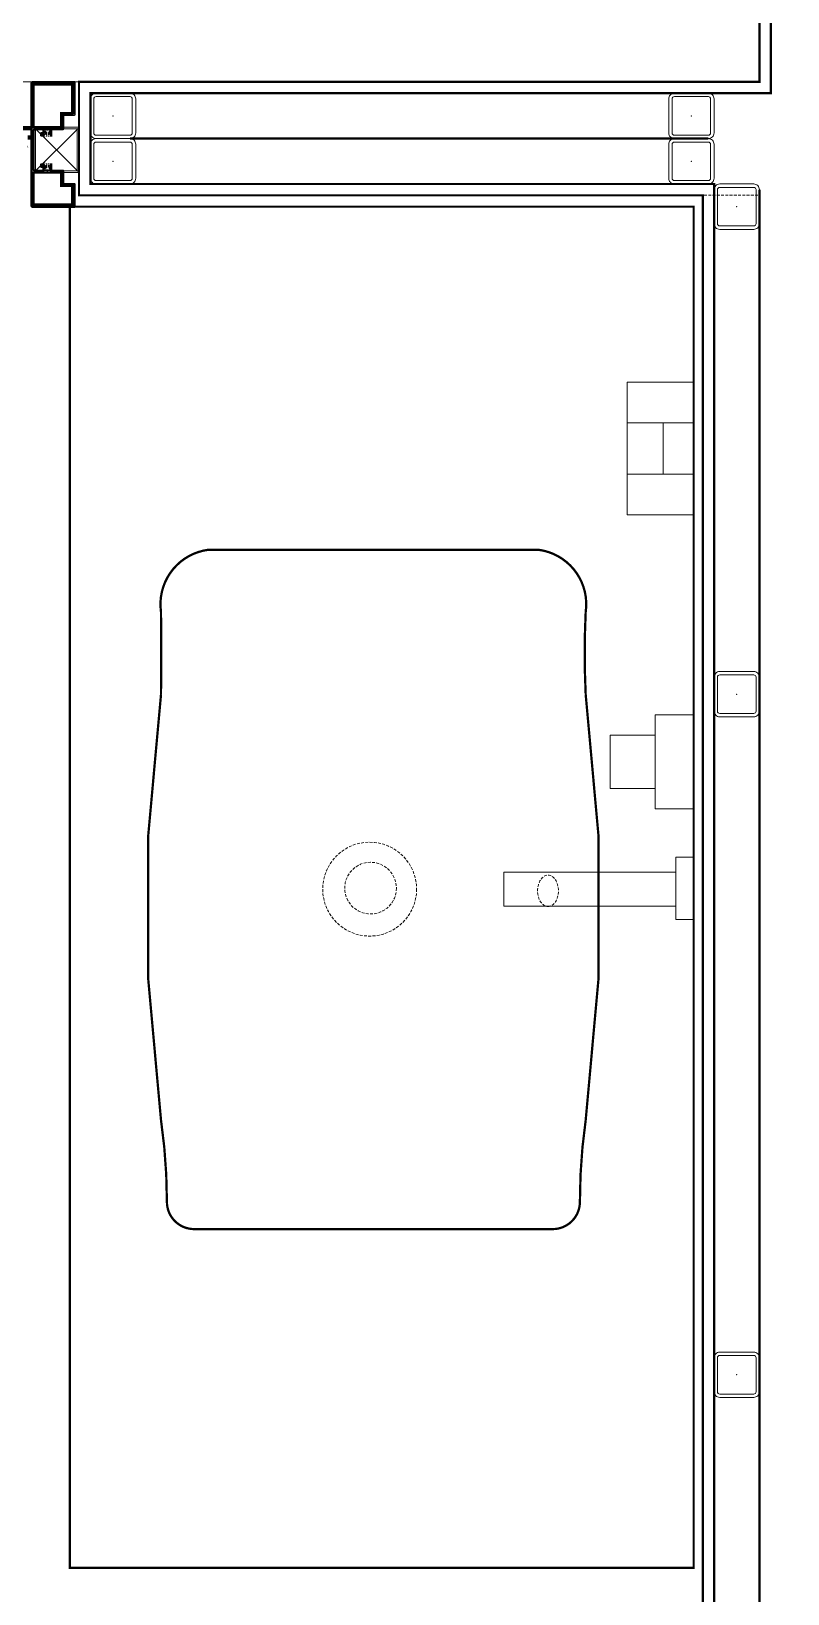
# Model space of a CAD drawing. Extents: x -1457 to 23780, y -2071 to 4205.
# Drawn here: x 10408.3 to 10475, y 2106.7 to 2244.5 of the extents above; entities that cross this region are included whole.
import ezdxf

# ---------------------------------------------------------------- set-up
doc = ezdxf.new("R2010")
doc.units = 0
doc.header["$MEASUREMENT"] = 0
doc.linetypes.add('HIDDEN', pattern=[0.375, 0.25, -0.125])
doc.layers.get('0').update_dxf_attribs({"color": 9, "lineweight": 9})
for name, color, linetype, lineweight in [('05V', 9, 'Continuous', 9), ('10', 9, 'Continuous', 9), ('M-TEFRIS2-015', 129, 'Continuous', 9)]:
    doc.layers.add(name, color=color, linetype=linetype, lineweight=lineweight)

# ---------------------------------------------------------------- blocks, each defined once
blk = doc.blocks.new('sıvı sabunluk plan')
for points in [[(5.85, 1.3), (0, 1.3), (0, 13), (5.85, 13), (5.85, 1.3)], [(3.15, 4.9), (0, 4.9), (0, 9.4), (3.15, 9.4), (3.15, 4.9)], [(5.85, 4.9), (3.15, 4.9), (3.15, 9.4), (5.85, 9.4), (5.85, 4.9)]]:
    blk.add_lwpolyline(points)
blk = doc.blocks.new('LAVABO BATARYA PLAN')
at = {"layer": '05V'}
for points in [[(0, 0), (5.5, 0), (5.5, -1.56), (0, -1.56)], [(9.77, 0), (18.07, 0), (18.07, -3.39), (9.77, -3.39)], [(1.18, -1.56), (4.18, -1.56), (4.18, -16.74), (1.18, -16.74)], [(11.55, -3.39), (16.28, -3.39), (16.28, -7.35), (11.55, -7.35)]]:
    blk.add_lwpolyline(points, close=True, dxfattribs=at)
blk = doc.blocks.new('Prf-40x40')
for points in [[(1.5, -2), (-1.5, -2, -0.414214), (-2, -1.5), (-2, 1.5, -0.414214), (-1.5, 2), (1.5, 2, -0.414214), (2, 1.5), (2, -1.5, -0.414214)], [(1.5, -1.7), (-1.5, -1.7, -0.414214), (-1.7, -1.5), (-1.7, 1.5, -0.414214), (-1.5, 1.7), (1.5, 1.7, -0.414214), (1.7, 1.5), (1.7, -1.5, -0.414214)]]:
    blk.add_lwpolyline(points, format="xyb", close=True)
blk.add_point((0, 0))
blk = doc.blocks.new('p-korkasa_40x40')
at = {"layer": '10'}
for points in [[(-2, -2), (-2, -2, 4.557572), (-2, -2), (2, -2, 6.895317), (2, -2), (2, -2), (2, 2), (-2, 2), (-2, -2)], [(-1.85, -1.85), (-1.85, 1.85), (1.85, 1.85), (1.85, -1.85), (-1.85, -1.85, -4.556435), (-1.85, -1.85)]]:
    blk.add_lwpolyline(points, format="xyb", close=True, dxfattribs=at)
for points in [[(2, -2), (-2, 2)], [(2, 2), (-2, -1.97)]]:
    blk.add_lwpolyline(points, dxfattribs=at)

msp = doc.modelspace()

# ---------------------------------------------------------------- linework, layer by layer
at = {"layer": 'M-TEFRIS2-015', "linetype": 'HIDDEN', "lineweight": 0}
for p, q in [((10472.5, 2363), (10472.5, 2240)), ((10472.5, 2240), (9967.4, 2240)), ((10322.5, 2240), (10412.5, 2240)), ((10412.5, 2240), (10412.5, 2230)), ((10412.5, 2230), (10472.5, 2230)), ((10472.5, 2230), (10472.5, 2046.51))]:
    msp.add_line(p, q, dxfattribs=at)
at = {"layer": 'M-TEFRIS2-015', "linetype": 'HIDDEN', "lineweight": 0, "const_width": 0.2}
for points in [[(10247.5, 2035.27, -0.008074), (10467.5, 2046.51), (10467.5, 2230), (10412.5, 2230), (10412.5, 2240), (10472.5, 2240), (10472.5, 2253), (10482.5, 2253), (10482.5, 2230), (10482.5, 2230), (10482.5, 2046.82, -0.008933), (10705.5, 2049.58, -0.008933)], [(10246.5, 2034.2, -0.008166), (10468.5, 2045.54), (10468.5, 2231), (10413.5, 2231), (10413.5, 2239), (10473.5, 2239), (10473.5, 2252), (10481.5, 2252), (10481.5, 2230), (10481.5, 2045.79, -0.008974), (10705.5, 2048.58, -0.008974)], [(10406.95, 2236.02), (10408.3, 2236.02), (10408.3, 2239.83, -0.414214), (10408.45, 2239.98), (10412.08, 2239.98, -0.414214), (10412.1, 2239.96), (10412.1, 2237.13, -0.414214), (10412.08, 2237.1), (10411.1, 2237.1), (10411.1, 2235.87, -0.414214), (10411.08, 2235.84), (10410.05, 2235.84), (10410.05, 2235.28), (10409.82, 2235.28), (10409.82, 2235.39), (10409.86, 2235.35, 0.091673), (10409.93, 2235.43), (10409.9, 2235.46, 0.288261), (10409.9, 2235.7), (10409.93, 2235.74, 0.091673), (10409.86, 2235.81), (10409.82, 2235.77, 0.288261), (10409.58, 2235.77), (10409.55, 2235.81, 0.091673), (10409.48, 2235.74), (10409.51, 2235.7, 0.288261), (10409.51, 2235.46), (10409.48, 2235.43, 0.091673), (10409.55, 2235.35), (10409.58, 2235.39), (10409.58, 2235.28), (10409.18, 2235.28, -0.414214), (10409.15, 2235.31), (10409.15, 2235.46, -0.414214), (10409.18, 2235.48), (10409.35, 2235.48), (10409.35, 2235.84), (10408.65, 2235.84, 0.414214), (10408.5, 2235.69), (10408.5, 2232.31, 0.414214), (10408.65, 2232.16), (10409.35, 2232.16), (10409.35, 2232.52), (10409.18, 2232.52, -0.414214), (10409.15, 2232.54), (10409.15, 2232.69, -0.414214), (10409.18, 2232.72), (10409.58, 2232.72), (10409.58, 2232.61), (10409.55, 2232.65, 0.091673), (10409.48, 2232.57), (10409.51, 2232.54, 0.288261), (10409.51, 2232.3), (10409.48, 2232.26, 0.091673), (10409.55, 2232.19), (10409.58, 2232.23, 0.288261), (10409.82, 2232.23), (10409.86, 2232.19, 0.091673), (10409.93, 2232.26), (10409.9, 2232.3, 0.288261), (10409.9, 2232.54), (10409.93, 2232.57, 0.091673), (10409.86, 2232.65), (10409.82, 2232.61), (10409.82, 2232.72), (10410.05, 2232.72), (10410.05, 2232.16), (10411.08, 2232.16, -0.414214), (10411.1, 2232.14), (10411.1, 2231), (10412.08, 2231, -0.414214), (10412.1, 2230.98), (10412.1, 2229.01, -0.414214), (10412.08, 2228.98), (10408.45, 2228.98, -0.414214), (10408.3, 2229.13), (10408.3, 2235), (10407.98, 2235, -0.414214)], [(10453.29, 2138.86), (10422.65, 2138.86, -0.414214), (10420.25, 2141.26, 0.035809), (10419.73, 2148.46, -0.067889), (10419.73, 2186, 0.002456), (10419.73, 2193.26, -0.418149), (10423.9, 2198.75), (10453.02, 2198.75)], [(10423.63, 2138.86), (10454.27, 2138.86, 0.414214), (10456.67, 2141.26, -0.035809), (10457.18, 2148.46, 0.067889), (10457.18, 2186, -0.025966), (10457.18, 2193.26, 0.418149), (10453.02, 2198.75), (10423.9, 2198.75)]]:
    msp.add_lwpolyline(points, format="xyb", dxfattribs=at)
for points in [[(10411.9, 2239.78), (10408.5, 2239.78), (10408.5, 2236), (10410.92, 2236), (10410.92, 2237.26), (10411.9, 2237.26)], [(10410.92, 2232), (10410.92, 2230.84), (10411.9, 2230.84), (10411.9, 2229.18), (10408.5, 2229.18), (10408.5, 2232)], [(10466.7, 2229), (10411.7, 2229), (10411.7, 2109), (10466.7, 2109)], [(10466.7, 2109), (10466.7, 2229), (10411.7, 2229), (10411.7, 2109)]]:
    msp.add_lwpolyline(points, close=True, dxfattribs=at)
for points in [[(10407.98, 2235.18), (10408.3, 2235.18), (10408.3, 2235.84), (10406.98, 2235.84)], [(10408, 2234.3), (10408, 2234.3), (10407.96, 2234.29)], [(10417, 2235), (10468, 2235)], [(10472.5, 2230.5), (10472.5, 2041.66)]]:
    msp.add_lwpolyline(points, dxfattribs=at)
at = {"layer": 'M-TEFRIS2-015', "linetype": 'HIDDEN', "lineweight": 0}
for centre, radius in [((10438.13, 2168.83), 4.14), ((10438.21, 2168.92), 2.28)]:
    msp.add_circle(centre, radius, dxfattribs=at)
at = {"layer": 'M-TEFRIS2-015', "linetype": 'HIDDEN', "lineweight": 0, "extrusion": (0, 0, -1)}
msp.add_ellipse((10453.86, 2168.68), major_axis=(0, 1.38), ratio=0.667081, start_param=3.141593, end_param=9.424778, dxfattribs=at)

# ---------------------------------------------------------------- block references
at = {"layer": 'M-TEFRIS2-015', "linetype": 'HIDDEN', "lineweight": 0, "xscale": -1}
for p in [(10415.5, 2237), (10466.5, 2237), (10415.5, 2233), (10466.5, 2233)]:
    msp.add_blockref('Prf-40x40', p, dxfattribs=at)
at = {"layer": 'M-TEFRIS2-015', "linetype": 'HIDDEN', "lineweight": 0, "rotation": 180}
msp.add_blockref('p-korkasa_40x40', (10410.5, 2234), dxfattribs=at)
at = {"layer": 'M-TEFRIS2-015', "linetype": 'HIDDEN', "lineweight": 0, "xscale": -1, "rotation": 90}
for p in [(10470.5, 2229), (10470.5, 2186.02), (10470.5, 2126.02)]:
    msp.add_blockref('Prf-40x40', p, dxfattribs=at)
at = {"layer": 'M-TEFRIS2-015', "linetype": 'HIDDEN', "lineweight": 0}
msp.add_blockref('sıvı sabunluk plan', (10460.85, 2200.53), dxfattribs=at)
at = {"layer": 'M-TEFRIS2-015', "linetype": 'HIDDEN', "lineweight": 0, "extrusion": (0, 0, -1), "zscale": -1, "rotation": 90}
msp.add_blockref('LAVABO BATARYA PLAN', (-10466.7, 2166.14), dxfattribs=at)

doc.saveas('drawing.dxf')
